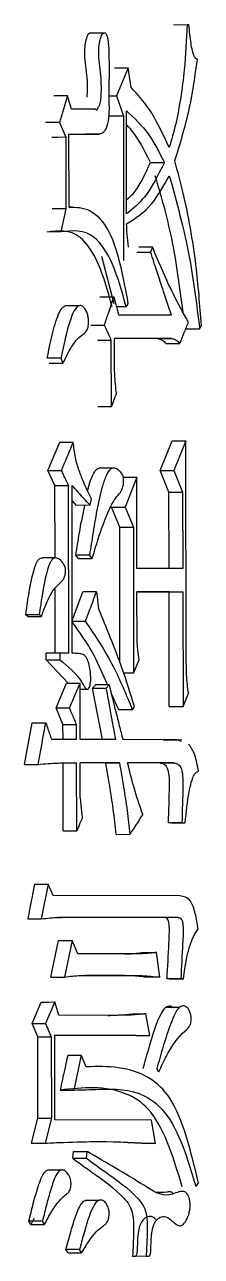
# Model space of a CAD drawing. Header units: millimetres. Extents: x 2104 to 4053, y 855 to 2233.
# Drawn here: x 3014.37 to 3015.52, y 1063.22 to 1071.24 of the extents above; entities that cross this region are included whole.
import ezdxf

# ---------------------------------------------------------------- set-up
doc = ezdxf.new("R2010")
doc.units = ezdxf.units.MM

msp = doc.modelspace()

# ---------------------------------------------------------------- linework, layer by layer
at = {"color": 7, "linetype": 'Continuous', "lineweight": 25}
for p, q in [((3015.3376, 1071.2404), (3015.4266, 1071.2406)), ((3015.4266, 1071.2406), (3015.4383, 1071.2406)), ((3014.8804, 1071.1856), (3014.7901, 1071.1853)), ((3015.0422, 1070.9603), (3014.9659, 1070.7766)), ((3015.0626, 1070.8305), (3015.0422, 1070.9603)), ((3014.9174, 1070.7118), (3014.9171, 1070.8849)), ((3014.647, 1070.7773), (3014.5935, 1070.6044)), ((3014.6719, 1070.6907), (3014.647, 1070.7773)), ((3014.9173, 1070.7765), (3014.9659, 1070.7766)), ((3014.9659, 1070.7766), (3015.0105, 1070.6467)), ((3014.8279, 1070.6904), (3014.6719, 1070.6907)), ((3015.0105, 1070.6467), (3015.0121, 1069.7056)), ((3015.0318, 1070.0085), (3015.0306, 1070.679)), ((3014.5935, 1070.6044), (3014.6351, 1070.5069)), ((3014.6351, 1070.5069), (3014.6359, 1070.0418)), ((3014.6557, 1070.5285), (3014.8526, 1070.5281)), ((3014.6565, 1070.0525), (3014.6557, 1070.5285)), ((3014.8527, 1070.5281), (3014.763, 1070.5278)), ((3015.1894, 1070.343), (3015.2786, 1070.3432)), ((3014.6359, 1070.0418), (3014.603, 1069.8904)), ((3014.6768, 1070.0531), (3014.6565, 1070.0531)), ((3014.603, 1069.8904), (3014.5124, 1069.8901)), ((3015.099, 1069.759), (3015.1883, 1069.7593)), ((3015.2002, 1069.7917), (3015.1109, 1069.7915)), ((3015.2002, 1069.7917), (3015.1883, 1069.7593)), ((3014.8682, 1069.7321), (3014.9496, 1069.424)), ((3014.7197, 1069.4088), (3014.6293, 1069.4086)), ((3015.3237, 1069.3479), (3014.9804, 1069.3487)), ((3014.7977, 1069.2838), (3014.8873, 1069.284)), ((3015.5079, 1069.2609), (3015.5196, 1069.2825)), ((3015.324, 1069.1964), (3014.9524, 1069.1973)), ((3014.9526, 1069.0567), (3014.9524, 1069.1973)), ((3015.2325, 1069.1962), (3015.324, 1069.1964)), ((3015.4191, 1069.2606), (3015.5079, 1069.2609)), ((3014.8425, 1069.1863), (3014.9321, 1069.1865)), ((3014.9329, 1068.7539), (3014.9321, 1069.1865)), ((3014.6044, 1069.0683), (3014.5138, 1069.068)), ((3014.5263, 1069.0355), (3014.6169, 1069.0358)), ((3014.8433, 1068.7536), (3014.9329, 1068.7539)), ((3014.5189, 1068.3379), (3014.5958, 1068.5217)), ((3014.5958, 1068.5217), (3014.6844, 1068.522)), ((3015.2508, 1068.3366), (3015.329, 1068.5311)), ((3015.4185, 1068.5314), (3015.3403, 1068.3368)), ((3015.4209, 1067.1035), (3015.4185, 1068.5314)), ((3014.5189, 1068.3379), (3014.6073, 1068.3382)), ((3014.5645, 1068.2405), (3014.5189, 1068.3379)), ((3014.9403, 1068.3524), (3014.8503, 1068.3522)), ((3015.3078, 1068.1958), (3015.2508, 1068.3366)), ((3015.3403, 1068.3368), (3015.3973, 1068.1961)), ((3014.5645, 1068.2405), (3014.6531, 1068.2407)), ((3014.5653, 1067.7681), (3014.5645, 1068.2405)), ((3014.6549, 1067.1482), (3014.6531, 1068.2407)), ((3014.6776, 1067.1482), (3014.6758, 1068.2407)), ((3015.0979, 1068.294), (3015.0226, 1068.0994)), ((3015.0989, 1067.699), (3015.0979, 1068.294)), ((3014.7937, 1068.1107), (3014.8027, 1068.1539)), ((3015.3086, 1067.6982), (3015.3078, 1068.1958)), ((3015.3973, 1068.1961), (3015.3981, 1067.6985)), ((3014.705, 1068.1104), (3014.6759, 1068.1425)), ((3014.7937, 1068.1107), (3014.705, 1068.1104)), ((3014.9871, 1067.9693), (3014.9335, 1068.0992)), ((3015.0226, 1068.0994), (3015.0762, 1067.9695)), ((3014.9886, 1067.0857), (3014.9871, 1067.9693)), ((3015.0762, 1067.9695), (3015.0778, 1067.0176)), ((3014.5721, 1067.7681), (3014.4826, 1067.7678)), ((3014.7898, 1067.7862), (3014.701, 1067.786)), ((3014.7191, 1067.7643), (3014.701, 1067.7859)), ((3015.3981, 1067.6985), (3015.0989, 1067.699)), ((3014.5663, 1067.1482), (3014.5656, 1067.5709)), ((3014.6773, 1067.3602), (3014.7465, 1067.5479)), ((3015.0991, 1067.5476), (3015.3984, 1067.547)), ((3015.0997, 1067.2231), (3015.0991, 1067.5476)), ((3015.3089, 1067.5468), (3015.0991, 1067.5472)), ((3015.3089, 1067.5468), (3015.3984, 1067.547)), ((3015.3101, 1066.8004), (3015.3089, 1067.5468)), ((3015.3984, 1067.547), (3015.3997, 1066.8006)), ((3014.4625, 1067.3973), (3014.3742, 1067.3971)), ((3014.3879, 1067.3862), (3014.3742, 1067.3971)), ((3014.5957, 1067.1483), (3014.5072, 1067.1481)), ((3014.5073, 1067.1048), (3014.5072, 1067.1481)), ((3014.5073, 1067.1048), (3014.5957, 1067.105)), ((3014.5073, 1067.1048), (3014.6515, 1066.9531)), ((3014.5957, 1067.1483), (3014.5957, 1067.105)), ((3014.6549, 1067.1482), (3014.5957, 1067.1483)), ((3015.0778, 1067.0176), (3015.1132, 1067.1041)), ((3014.5715, 1066.791), (3014.6392, 1066.9531)), ((3014.6392, 1066.9531), (3014.7279, 1066.9533)), ((3014.7285, 1066.5856), (3014.7279, 1066.9533)), ((3014.9172, 1066.9422), (3014.8283, 1066.9419)), ((3014.9172, 1066.9422), (3014.8993, 1066.9206)), ((3015.0778, 1067.0176), (3015.0128, 1067.0174)), ((3014.7279, 1066.913), (3014.7728, 1066.9131)), ((3014.8104, 1066.9203), (3014.8993, 1066.9206)), ((3014.8736, 1066.5849), (3014.8104, 1066.9203)), ((3014.9802, 1066.7794), (3014.931, 1066.8875)), ((3015.3997, 1066.8006), (3015.4344, 1066.8871)), ((3014.5715, 1066.791), (3014.66, 1066.7912)), ((3014.617, 1066.6827), (3014.5715, 1066.791)), ((3015.0693, 1066.7796), (3015.0826, 1066.8012)), ((3015.3101, 1066.8004), (3015.3997, 1066.8006)), ((3015.0693, 1066.7796), (3014.9802, 1066.7794)), ((3014.3666, 1066.4235), (3014.4166, 1066.6939)), ((3014.6172, 1066.5854), (3014.617, 1066.6827)), ((3014.7058, 1066.5856), (3014.7056, 1066.6829)), ((3014.7058, 1066.5856), (3014.5418, 1066.5859)), ((3014.9626, 1066.5851), (3014.7285, 1066.5856)), ((3015.3607, 1066.5844), (3015.0073, 1066.585)), ((3015.2712, 1066.5841), (3015.3607, 1066.5844)), ((3015.3905, 1066.573), (3015.3607, 1066.5844)), ((3015.3917, 1066.5826), (3015.3656, 1066.5825)), ((3014.6182, 1065.9904), (3014.6174, 1066.4339)), ((3014.7068, 1065.9906), (3014.7061, 1066.4342)), ((3014.9852, 1066.4336), (3014.7287, 1066.4341)), ((3014.7291, 1066.2069), (3014.7287, 1066.4341)), ((3014.8962, 1066.4334), (3014.7287, 1066.4337)), ((3014.8962, 1066.4334), (3014.9852, 1066.4336)), ((3015.3391, 1066.433), (3015.0387, 1066.4335)), ((3015.2496, 1066.4327), (3015.0388, 1066.4331)), ((3015.2496, 1066.4327), (3015.3391, 1066.433)), ((3014.6182, 1065.9904), (3014.7068, 1065.9906)), ((3015.3922, 1066.0434), (3015.3027, 1066.0432)), ((3015.3245, 1066.0432), (3015.3027, 1066.0432)), ((3015.3245, 1066.0432), (3015.414, 1066.0434)), ((3015.3922, 1066.0434), (3015.414, 1066.0434)), ((3014.9638, 1065.9681), (3015.0529, 1065.9684)), ((3014.5205, 1065.6448), (3014.475, 1065.4177)), ((3014.5526, 1065.569), (3014.5205, 1065.6448)), ((3015.3799, 1065.5675), (3014.5526, 1065.569)), ((3015.2775, 1065.4267), (3014.5829, 1065.428)), ((3014.6714, 1065.4282), (3015.367, 1065.4269)), ((3015.3678, 1065.4269), (3015.2784, 1065.4267)), ((3014.5381, 1065.0386), (3014.5876, 1065.2765)), ((3014.6762, 1065.2768), (3014.6266, 1065.0389)), ((3014.7127, 1065.1902), (3014.6762, 1065.2768)), ((3015.0942, 1065.1895), (3014.7127, 1065.1902)), ((3015.2492, 1065.0377), (3015.2269, 1065.2)), ((3015.0053, 1065.0486), (3014.764, 1065.049)), ((3014.7899, 1065.0494), (3015.0944, 1065.0488)), ((3015.0053, 1065.0486), (3015.0944, 1065.0488)), ((3015.3852, 1065.0266), (3015.2957, 1065.0264)), ((3015.3131, 1065.0264), (3015.2957, 1065.0264)), ((3015.3131, 1065.0264), (3015.4026, 1065.0266)), ((3015.4026, 1065.0266), (3015.3852, 1065.0266)), ((3014.4153, 1064.736), (3014.4745, 1064.8765)), ((3014.5629, 1064.8767), (3014.5037, 1064.7362)), ((3014.5905, 1064.7901), (3014.5629, 1064.8767)), ((3014.979, 1064.7894), (3014.5905, 1064.7901)), ((3015.1837, 1064.6592), (3015.1569, 1064.7999)), ((3015.3759, 1064.8405), (3015.2854, 1064.8402)), ((3014.4521, 1064.6494), (3014.4153, 1064.736)), ((3014.5037, 1064.7362), (3014.5405, 1064.6496)), ((3014.453, 1064.1193), (3014.4521, 1064.6494)), ((3014.5405, 1064.6496), (3014.5413, 1064.1196)), ((3014.5633, 1064.6604), (3015.1837, 1064.6592)), ((3014.5642, 1064.1087), (3014.5633, 1064.6604)), ((3015.0945, 1064.659), (3014.5633, 1064.66)), ((3015.0945, 1064.659), (3015.1837, 1064.6592)), ((3014.7365, 1064.5303), (3014.687, 1064.3032)), ((3014.7683, 1064.4545), (3014.7365, 1064.5303)), ((3014.5984, 1064.303), (3014.687, 1064.3032)), ((3014.412, 1063.9571), (3014.453, 1064.1193)), ((3014.453, 1064.1193), (3014.5413, 1064.1196)), ((3014.5413, 1064.1196), (3014.5004, 1063.9574)), ((3015.1935, 1064.1075), (3014.5642, 1064.1087)), ((3015.2202, 1063.956), (3015.1935, 1064.1075)), ((3014.6806, 1063.8593), (3014.685, 1063.9026)), ((3014.685, 1063.9026), (3014.7737, 1063.9028)), ((3014.7693, 1063.8595), (3014.7737, 1063.9028)), ((3014.6806, 1063.8593), (3014.7693, 1063.8595)), ((3014.6055, 1063.7823), (3014.5159, 1063.7821)), ((3015.4833, 1063.6743), (3015.5006, 1063.6959)), ((3014.8525, 1063.585), (3014.7626, 1063.5848)), ((3014.4829, 1063.449), (3014.3945, 1063.4488)), ((3014.4083, 1063.4271), (3014.3946, 1063.4488)), ((3014.4288, 1063.4659), (3014.4083, 1063.4272)), ((3014.4083, 1063.4272), (3014.4967, 1063.4274)), ((3014.725, 1063.2647), (3014.6363, 1063.2645)), ((3014.65, 1063.2428), (3014.6364, 1063.2644)), ((3014.6499, 1063.2429), (3014.7386, 1063.2431)), ((3015.1596, 1063.2206), (3015.0704, 1063.2204)), ((3015.0881, 1063.2203), (3015.0704, 1063.2204)), ((3015.1773, 1063.2206), (3015.0881, 1063.2203)), ((3015.1596, 1063.2206), (3015.1773, 1063.2206))]:
    msp.add_line(p, q, dxfattribs=at)
at = {"color": 7, "linetype": 'Continuous', "lineweight": 25, "flags": 128}
for points in [[(3014.9528, 1070.9601), (3015.0021, 1070.9602), (3015.0422, 1070.9603)], [(3014.647, 1070.7773), (3014.5963, 1070.7772), (3014.5571, 1070.7771)], [(3014.921, 1070.6465), (3014.9705, 1070.6466), (3015.0105, 1070.6467)], [(3014.5935, 1070.6044), (3014.5428, 1070.6042), (3014.5036, 1070.6041)], [(3014.6351, 1070.5069), (3014.5843, 1070.5068), (3014.5452, 1070.5067)], [(3014.6359, 1070.0418), (3014.5851, 1070.0417), (3014.546, 1070.0416)], [(3014.8583, 1069.4675), (3014.9078, 1069.4677), (3014.9479, 1069.4678)], [(3015.0288, 1069.4027), (3014.9955, 1069.4026), (3014.9666, 1069.4025), (3014.9657, 1069.4025)], [(3015.0408, 1069.4243), (3015.0378, 1069.4189), (3015.0333, 1069.4108), (3015.0288, 1069.4027)], [(3015.2901, 1069.1636), (3015.3107, 1069.1637), (3015.3338, 1069.1637), (3015.3791, 1069.1638)], [(3014.6169, 1069.0358), (3014.6137, 1069.044), (3014.609, 1069.0562), (3014.6044, 1069.0683)], [(3015.329, 1068.5311), (3015.3791, 1068.5312), (3015.4185, 1068.5314)], [(3015.2508, 1068.3366), (3015.3009, 1068.3367), (3015.3403, 1068.3368)], [(3015.0087, 1068.2938), (3015.0586, 1068.2939), (3015.0979, 1068.294)], [(3015.3078, 1068.1958), (3015.3579, 1068.196), (3015.3973, 1068.1961)], [(3014.9335, 1068.0992), (3014.9834, 1068.0993), (3015.0226, 1068.0994)], [(3014.9871, 1067.9693), (3015.037, 1067.9694), (3015.0762, 1067.9695)], [(3014.7191, 1067.7643), (3014.7588, 1067.7644), (3014.7833, 1067.7645), (3014.8078, 1067.7645)], [(3014.8353, 1067.5481), (3014.7856, 1067.548), (3014.7465, 1067.5479)], [(3014.8353, 1067.5481), (3014.8414, 1067.4998), (3014.8452, 1067.4699), (3014.849, 1067.4399)], [(3014.3879, 1067.3862), (3014.4156, 1067.3863), (3014.4459, 1067.3864), (3014.4763, 1067.3865)], [(3014.7634, 1067.3535), (3014.741, 1067.3535), (3014.7186, 1067.3534), (3014.6773, 1067.3533)], [(3015.1132, 1067.1041), (3015.1077, 1067.1526), (3015.1037, 1067.1879), (3015.0997, 1067.2231)], [(3014.4166, 1066.6939), (3014.4661, 1066.694), (3014.5049, 1066.6941)], [(3014.617, 1066.6827), (3014.6666, 1066.6828), (3014.7056, 1066.6829)], [(3014.3666, 1066.4235), (3014.4161, 1066.4237), (3014.4549, 1066.4238)], [(3014.7291, 1066.2069), (3014.7343, 1066.1582), (3014.7386, 1066.1176), (3014.7429, 1066.0771)], [(3014.4321, 1065.6446), (3014.4816, 1065.6447), (3014.5205, 1065.6448)], [(3014.3867, 1065.4175), (3014.4361, 1065.4176), (3014.475, 1065.4177)], [(3014.5876, 1065.2765), (3014.6373, 1065.2767), (3014.6762, 1065.2768)], [(3015.1376, 1065.1998), (3015.1876, 1065.1999), (3015.2269, 1065.2)], [(3014.5381, 1065.0386), (3014.5876, 1065.0388), (3014.6266, 1065.0389)], [(3015.2492, 1065.0377), (3015.1992, 1065.0376), (3015.1599, 1065.0375)], [(3014.4745, 1064.8765), (3014.524, 1064.8766), (3014.5629, 1064.8767)], [(3015.0677, 1064.7997), (3015.1177, 1064.7998), (3015.1569, 1064.7999)], [(3014.4153, 1064.736), (3014.4648, 1064.7361), (3014.5037, 1064.7362)], [(3014.4521, 1064.6494), (3014.5016, 1064.6495), (3014.5405, 1064.6496)], [(3014.6478, 1064.53), (3014.6975, 1064.5302), (3014.7365, 1064.5303)], [(3015.2414, 1064.4212), (3015.2348, 1064.432), (3015.2282, 1064.4428)], [(3014.412, 1063.9571), (3014.4615, 1063.9573), (3014.5004, 1063.9574)], [(3015.2202, 1063.956), (3015.1702, 1063.9559), (3015.1309, 1063.9558)], [(3014.4967, 1063.4274), (3014.4898, 1063.4382), (3014.4829, 1063.449)], [(3014.7386, 1063.243), (3014.7318, 1063.2539), (3014.725, 1063.2647)]]:
    msp.add_lwpolyline(points, dxfattribs=at)
at = {"color": 7, "linetype": 'Continuous', "lineweight": 25}
for points, knots in [([(3015.4266, 1071.2406), (3015.4219, 1071.142), (3015.4141, 1070.9799), (3015.3859, 1070.7649), (3015.3541, 1070.5928), (3015.3247, 1070.491), (3015.3101, 1070.4404)], [0, 0, 0, 0, 0.3439878, 0.5650553, 0.7839694, 1, 1, 1, 1]), ([(3015.4933, 1071.0133), (3015.4869, 1071.0181), (3015.4737, 1071.028), (3015.4604, 1071.0702), (3015.4471, 1071.1398), (3015.4419, 1071.1989), (3015.4383, 1071.2406)], [0, 0, 0, 0, 0.17577, 0.359484, 0.548639, 1, 1, 1, 1]), ([(3014.7742, 1070.7677), (3014.7745, 1070.7707), (3014.7798, 1070.8243), (3014.7741, 1070.9328), (3014.7533, 1071.0508), (3014.7655, 1071.1328), (3014.7752, 1071.1656), (3014.784, 1071.1822), (3014.7879, 1071.184), (3014.7889, 1071.1845)], [0, 0, 0, 0, 0.0202166, 0.3696126, 0.7137924, 0.8257343, 0.9363545, 0.9833269, 1, 1, 1, 1]), ([(3014.8279, 1070.6904), (3014.8296, 1070.6891), (3014.8327, 1070.6868), (3014.8368, 1070.6855), (3014.8398, 1070.687), (3014.8435, 1070.6941), (3014.849, 1070.7063), (3014.8578, 1070.7178), (3014.8639, 1070.7438), (3014.8689, 1070.8152), (3014.866, 1070.9315), (3014.8444, 1071.0491), (3014.8559, 1071.1307), (3014.8654, 1071.1645), (3014.8757, 1071.1832), (3014.8843, 1071.1889), (3014.8925, 1071.1876), (3014.8993, 1071.1804), (3014.9052, 1071.1661), (3014.9132, 1071.1272), (3014.9179, 1071.0303), (3014.9174, 1070.9436), (3014.9171, 1070.8849)], [0, 0, 0, 0, 0.0138, 0.025127, 0.031098, 0.037099, 0.060784, 0.089374, 0.112534, 0.153888, 0.320046, 0.483741, 0.537098, 0.589789, 0.612612, 0.635583, 0.657284, 0.674402, 0.691535, 0.721107, 0.811251, 1, 1, 1, 1]), ([(3015.3457, 1070.3539), (3015.3809, 1070.4651), (3015.4444, 1070.6656), (3015.4783, 1070.9062), (3015.4933, 1071.0133)], [0, 0, 0, 0, 0.554975, 1, 1, 1, 1]), ([(3015.3101, 1070.4404), (3015.268, 1070.5302), (3015.1934, 1070.6895), (3015.1023, 1070.7876), (3015.0626, 1070.8304)], [0, 0, 0, 0, 0.563739, 1, 1, 1, 1]), ([(3014.9174, 1070.7118), (3014.917, 1070.6848), (3014.9161, 1070.6318), (3014.9015, 1070.5639), (3014.8769, 1070.5313), (3014.8607, 1070.5292), (3014.8526, 1070.5281)], [0, 0, 0, 0, 0.293529, 0.577239, 0.790449, 1, 1, 1, 1]), ([(3015.0306, 1070.679), (3015.0806, 1070.6331), (3015.1705, 1070.5505), (3015.2453, 1070.407), (3015.2786, 1070.3432)], [0, 0, 0, 0, 0.5555847, 1, 1, 1, 1]), ([(3015.1871, 1070.343), (3015.1454, 1070.4268), (3015.097, 1070.524), (3015.0388, 1070.5798), (3015.0308, 1070.5875)], [0, 0, 0, 0, 0.861612, 1, 1, 1, 1]), ([(3015.0316, 1070.0995), (3015.0506, 1070.1163), (3015.1096, 1070.1685), (3015.1558, 1070.2725), (3015.1871, 1070.343)], [0, 0, 0, 0, 0.321806, 1, 1, 1, 1]), ([(3015.2786, 1070.3432), (3015.237, 1070.2601), (3015.1631, 1070.1127), (3015.0717, 1070.0401), (3015.0318, 1070.0085)], [0, 0, 0, 0, 0.56317, 1, 1, 1, 1]), ([(3015.5196, 1069.2825), (3015.5096, 1069.4141), (3015.4932, 1069.6303), (3015.4494, 1069.9155), (3015.404, 1070.1451), (3015.365, 1070.2845), (3015.3457, 1070.3539)], [0, 0, 0, 0, 0.3437, 0.56446, 0.78335, 1, 1, 1, 1]), ([(3015.0319, 1069.9436), (3015.0883, 1069.9786), (3015.1898, 1070.0417), (3015.2733, 1070.1905), (3015.3104, 1070.2566)], [0, 0, 0, 0, 0.5554541, 1, 1, 1, 1]), ([(3015.3997, 1069.3679), (3015.3785, 1069.5328), (3015.3373, 1069.8528), (3015.2575, 1070.1246), (3015.2189, 1070.2564)], [0, 0, 0, 0, 0.515289, 1, 1, 1, 1]), ([(3015.3104, 1070.2566), (3015.3578, 1070.0852), (3015.4432, 1069.7763), (3015.488, 1069.4196), (3015.5079, 1069.2609)], [0, 0, 0, 0, 0.554852, 1, 1, 1, 1]), ([(3014.6565, 1070.0525), (3014.7026, 1070.0522), (3014.7953, 1070.0516), (3014.9569, 1069.8764), (3015.0085, 1069.598), (3015.0408, 1069.4243)], [0, 0, 0, 0, 0.271711, 0.545564, 1, 1, 1, 1]), ([(3015.0442, 1069.792), (3015.0408, 1069.8198), (3015.0346, 1069.8693), (3015.0327, 1069.9208), (3015.0319, 1069.9436)], [0, 0, 0, 0, 0.558985, 1, 1, 1, 1]), ([(3014.9376, 1069.4024), (3014.9107, 1069.5005), (3014.8581, 1069.6921), (3014.7097, 1069.9149), (3014.587, 1069.8995), (3014.5124, 1069.8901)], [0, 0, 0, 0, 0.291558, 0.569369, 1, 1, 1, 1]), ([(3015.0288, 1069.4027), (3015.0018, 1069.5008), (3014.9491, 1069.6924), (3014.8005, 1069.9152), (3014.6777, 1069.8997), (3014.603, 1069.8904)], [0, 0, 0, 0, 0.2914195, 0.5692264, 1, 1, 1, 1]), ([(3015.3237, 1069.3479), (3015.3067, 1069.3997), (3015.2758, 1069.4942), (3015.2306, 1069.6313), (3015.2024, 1069.7166), (3015.1883, 1069.7593)], [0, 0, 0, 0, 0.378108, 0.689054, 1, 1, 1, 1]), ([(3015.4338, 1069.3043), (3015.4011, 1069.3632), (3015.3437, 1069.4665), (3015.2669, 1069.6333), (3015.2225, 1069.7389), (3015.2002, 1069.7917)], [0, 0, 0, 0, 0.398253, 0.698777, 1, 1, 1, 1]), ([(3014.8873, 1069.284), (3014.8959, 1069.31), (3014.9103, 1069.3537), (3014.9305, 1069.4149), (3014.9421, 1069.4501), (3014.9479, 1069.4678)], [0, 0, 0, 0, 0.424906, 0.712453, 1, 1, 1, 1]), ([(3014.9479, 1069.4678), (3014.9517, 1069.4538), (3014.959, 1069.427), (3014.9699, 1069.3873), (3014.9769, 1069.3616), (3014.9804, 1069.3487)], [0, 0, 0, 0, 0.350983, 0.675492, 1, 1, 1, 1]), ([(3014.5138, 1069.0681), (3014.5239, 1069.1192), (3014.5443, 1069.2216), (3014.5765, 1069.334), (3014.6075, 1069.3948), (3014.6224, 1069.404), (3014.6285, 1069.4077)], [0, 0, 0, 0, 0.3772249, 0.7565973, 0.9016195, 1, 1, 1, 1]), ([(3014.6169, 1069.0358), (3014.635, 1069.0728), (3014.6713, 1069.1471), (3014.7254, 1069.2163), (3014.7674, 1069.2334), (3014.7809, 1069.2683), (3014.784, 1069.2911), (3014.784, 1069.3173), (3014.7804, 1069.3452), (3014.7716, 1069.373), (3014.7573, 1069.3963), (3014.7382, 1069.4128), (3014.7161, 1069.4107), (3014.6913, 1069.3849), (3014.6503, 1069.2897), (3014.6245, 1069.1733), (3014.6067, 1069.0805), (3014.6044, 1069.0683)], [0, 0, 0, 0, 0.147264, 0.29555, 0.379238, 0.397704, 0.416179, 0.440332, 0.464932, 0.490584, 0.529383, 0.570231, 0.614806, 0.662849, 0.734388, 0.964897, 1, 1, 1, 1]), ([(3014.9321, 1069.1865), (3014.927, 1069.1977), (3014.917, 1069.2196), (3014.902, 1069.2521), (3014.8922, 1069.2734), (3014.8873, 1069.284)], [0, 0, 0, 0, 0.344395, 0.672198, 1, 1, 1, 1]), ([(3015.4338, 1069.3043), (3015.4291, 1069.2924), (3015.4199, 1069.2686), (3015.4017, 1069.2217), (3015.3881, 1069.1868), (3015.3791, 1069.1638)], [0, 0, 0, 0, 0.2546089, 0.5092179, 1, 1, 1, 1]), ([(3015.2325, 1069.1962), (3015.2432, 1069.1949), (3015.2624, 1069.1926), (3015.2798, 1069.1725), (3015.2875, 1069.1636)], [0, 0, 0, 0, 0.557185, 1, 1, 1, 1]), ([(3015.324, 1069.1964), (3015.3347, 1069.1951), (3015.354, 1069.1928), (3015.3714, 1069.1727), (3015.3791, 1069.1638)], [0, 0, 0, 0, 0.5572241, 1, 1, 1, 1]), ([(3014.9651, 1068.8403), (3014.961, 1068.8801), (3014.9537, 1068.9513), (3014.953, 1069.0244), (3014.9526, 1069.0567)], [0, 0, 0, 0, 0.558839, 1, 1, 1, 1]), ([(3014.9651, 1068.8403), (3014.9605, 1068.828), (3014.9528, 1068.8074), (3014.9421, 1068.7786), (3014.9359, 1068.7621), (3014.9329, 1068.7539)], [0, 0, 0, 0, 0.4283694, 0.7141847, 1, 1, 1, 1]), ([(3014.6073, 1068.3382), (3014.6177, 1068.3629), (3014.6358, 1068.4058), (3014.6614, 1068.4671), (3014.6767, 1068.5036), (3014.6844, 1068.5219)], [0, 0, 0, 0, 0.403141, 0.70157, 1, 1, 1, 1]), ([(3014.8027, 1068.1539), (3014.7853, 1068.1884), (3014.7566, 1068.2455), (3014.7216, 1068.336), (3014.6946, 1068.421), (3014.6878, 1068.4881), (3014.6844, 1068.5219)], [0, 0, 0, 0, 0.334415, 0.553138, 0.774737, 1, 1, 1, 1]), ([(3014.6531, 1068.2407), (3014.6475, 1068.2525), (3014.6372, 1068.2746), (3014.6219, 1068.3071), (3014.6122, 1068.3278), (3014.6073, 1068.3382)], [0, 0, 0, 0, 0.362123, 0.681062, 1, 1, 1, 1]), ([(3014.7782, 1068.2051), (3014.7787, 1068.2075), (3014.7858, 1068.244), (3014.802, 1068.29), (3014.8249, 1068.3334), (3014.8397, 1068.3502), (3014.8482, 1068.3506), (3014.8509, 1068.3507)], [0, 0, 0, 0, 0.034004, 0.530614, 0.751987, 0.92401, 1, 1, 1, 1]), ([(3014.8078, 1067.7645), (3014.8205, 1067.8076), (3014.851, 1067.9118), (3014.9023, 1068.0503), (3014.954, 1068.1581), (3014.9942, 1068.193), (3015.0085, 1068.2313), (3015.0128, 1068.2584), (3015.0125, 1068.2826), (3015.0088, 1068.3017), (3014.9999, 1068.3205), (3014.9787, 1068.3423), (3014.9522, 1068.3573), (3014.9244, 1068.3479), (3014.9012, 1068.3139), (3014.8537, 1068.1868), (3014.8226, 1067.9947), (3014.7975, 1067.8352), (3014.7897, 1067.7862)], [0, 0, 0, 0, 0.0982305, 0.2380808, 0.342824, 0.3950127, 0.4156162, 0.4363067, 0.4488043, 0.4613909, 0.4749584, 0.5000075, 0.5591638, 0.5871907, 0.6151163, 0.6746096, 0.9000732, 1, 1, 1, 1]), ([(3014.7937, 1068.1107), (3014.78, 1068.1258), (3014.7535, 1068.1551), (3014.7142, 1068.1984), (3014.6886, 1068.2266), (3014.6758, 1068.2407)], [0, 0, 0, 0, 0.349952, 0.674976, 1, 1, 1, 1]), ([(3014.701, 1067.7859), (3014.7083, 1067.8345), (3014.7248, 1067.9453), (3014.747, 1068.0511), (3014.7595, 1068.1106)], [0, 0, 0, 0, 0.438503, 1, 1, 1, 1]), ([(3014.3742, 1067.3971), (3014.3802, 1067.4408), (3014.3923, 1067.5282), (3014.4121, 1067.6357), (3014.4324, 1067.7093), (3014.4486, 1067.7473), (3014.4642, 1067.765), (3014.4757, 1067.7698), (3014.4819, 1067.7672), (3014.4831, 1067.7667)], [0, 0, 0, 0, 0.293904, 0.58801, 0.741844, 0.844133, 0.913655, 0.983233, 1, 1, 1, 1]), ([(3014.4763, 1067.3865), (3014.5008, 1067.4541), (3014.5377, 1067.5553), (3014.5976, 1067.6019), (3014.621, 1067.6298), (3014.6288, 1067.6479), (3014.6332, 1067.6648), (3014.6348, 1067.6837), (3014.6332, 1067.6994), (3014.6273, 1067.7177), (3014.6111, 1067.7444), (3014.5884, 1067.766), (3014.5642, 1067.77), (3014.5479, 1067.7618), (3014.531, 1067.7363), (3014.4982, 1067.6428), (3014.4792, 1067.5197), (3014.4654, 1067.4189), (3014.4625, 1067.3973)], [0, 0, 0, 0, 0.227642, 0.340918, 0.369431, 0.383636, 0.40814, 0.421602, 0.435184, 0.450933, 0.481252, 0.554321, 0.592682, 0.621742, 0.650784, 0.712011, 0.938181, 1, 1, 1, 1]), ([(3014.8078, 1067.7645), (3014.8048, 1067.7681), (3014.7988, 1067.7753), (3014.7928, 1067.7826), (3014.7898, 1067.7862)], [0, 0, 0, 0, 0.499456, 1, 1, 1, 1]), ([(3014.7634, 1067.3535), (3014.773, 1067.3795), (3014.7898, 1067.4249), (3014.8138, 1067.4897), (3014.8281, 1067.5286), (3014.8353, 1067.5481)], [0, 0, 0, 0, 0.400141, 0.70007, 1, 1, 1, 1]), ([(3015.0826, 1066.8012), (3015.0569, 1066.8843), (3015.009, 1067.0386), (3014.9282, 1067.247), (3014.8754, 1067.3756), (3014.849, 1067.4399)], [0, 0, 0, 0, 0.3679592, 0.6837741, 1, 1, 1, 1]), ([(3014.4763, 1067.3865), (3014.4751, 1067.3874), (3014.4722, 1067.3896), (3014.4676, 1067.3932), (3014.4642, 1067.396), (3014.4625, 1067.3973)], [0, 0, 0, 0, 0.250291, 0.625145, 1, 1, 1, 1]), ([(3014.9062, 1066.9421), (3014.8783, 1067.0081), (3014.8105, 1067.1684), (3014.725, 1067.2848), (3014.6747, 1067.3533)], [0, 0, 0, 0, 0.41173, 1, 1, 1, 1]), ([(3014.7634, 1067.3535), (3014.8261, 1067.2618), (3014.9392, 1067.0966), (3015.0292, 1066.8772), (3015.0693, 1066.7796)], [0, 0, 0, 0, 0.555283, 1, 1, 1, 1]), ([(3014.5957, 1067.105), (3014.6497, 1067.0626), (3014.7087, 1067.0161), (3014.7592, 1066.9249), (3014.7706, 1066.9114), (3014.7804, 1066.9129), (3014.7865, 1066.9207), (3014.7915, 1066.9324), (3014.7974, 1066.9558), (3014.7987, 1066.9933), (3014.7948, 1067.0384), (3014.7864, 1067.0798), (3014.7725, 1067.1208), (3014.7479, 1067.1417), (3014.7154, 1067.1456), (3014.692, 1067.1472), (3014.6776, 1067.1482)], [0, 0, 0, 0, 0.410683, 0.44895, 0.485442, 0.501739, 0.51856, 0.536626, 0.555643, 0.608214, 0.659889, 0.710594, 0.760792, 0.827972, 0.894991, 1, 1, 1, 1]), ([(3015.4344, 1066.8871), (3015.43, 1066.9269), (3015.4221, 1066.998), (3015.4213, 1067.0712), (3015.4209, 1067.1035)], [0, 0, 0, 0, 0.5588348, 1, 1, 1, 1]), ([(3014.66, 1066.7912), (3014.6714, 1066.8182), (3014.694, 1066.8723), (3014.7166, 1066.9263), (3014.7279, 1066.9533)], [0, 0, 0, 0, 0.5, 1, 1, 1, 1]), ([(3014.8283, 1066.9419), (3014.8268, 1066.9401), (3014.8238, 1066.9365), (3014.8179, 1066.9293), (3014.8134, 1066.9239), (3014.8104, 1066.9203)], [0, 0, 0, 0, 0.2502494, 0.5004988, 1, 1, 1, 1]), ([(3014.9172, 1066.9422), (3014.932, 1066.8837), (3014.9544, 1066.7949), (3014.9844, 1066.6759), (3014.9996, 1066.6153), (3015.0073, 1066.585)], [0, 0, 0, 0, 0.4912162, 0.745608, 1, 1, 1, 1]), ([(3014.9626, 1066.5851), (3014.9568, 1066.616), (3014.9451, 1066.6777), (3014.924, 1066.7895), (3014.9088, 1066.8705), (3014.8993, 1066.9206)], [0, 0, 0, 0, 0.276037, 0.552075, 1, 1, 1, 1]), ([(3014.7056, 1066.6829), (3014.7004, 1066.6953), (3014.6902, 1066.7195), (3014.675, 1066.7556), (3014.665, 1066.7793), (3014.66, 1066.7912)], [0, 0, 0, 0, 0.342692, 0.671346, 1, 1, 1, 1]), ([(3014.4549, 1066.4238), (3014.4606, 1066.4547), (3014.4719, 1066.5153), (3014.4885, 1066.6054), (3014.4995, 1066.6645), (3014.5049, 1066.6941)], [0, 0, 0, 0, 0.343534, 0.671767, 1, 1, 1, 1]), ([(3014.5049, 1066.6941), (3014.5095, 1066.6806), (3014.518, 1066.6558), (3014.5303, 1066.6197), (3014.5379, 1066.5972), (3014.5418, 1066.5859)], [0, 0, 0, 0, 0.37438, 0.68719, 1, 1, 1, 1]), ([(3015.5004, 1066.3786), (3015.4939, 1066.4165), (3015.481, 1066.4909), (3015.4512, 1066.5342), (3015.4367, 1066.5554)], [0, 0, 0, 0, 0.5106996, 1, 1, 1, 1]), ([(3014.4549, 1066.4238), (3014.4982, 1066.4274), (3014.5619, 1066.4326), (3014.6455, 1066.434), (3014.6859, 1066.4341), (3014.7061, 1066.4342)], [0, 0, 0, 0, 0.51479, 0.757386, 1, 1, 1, 1]), ([(3014.9638, 1065.9681), (3014.9579, 1066.0237), (3014.9465, 1066.1309), (3014.9217, 1066.2847), (3014.9047, 1066.3838), (3014.8962, 1066.4334)], [0, 0, 0, 0, 0.350297, 0.674978, 1, 1, 1, 1]), ([(3014.9852, 1066.4336), (3014.9943, 1066.3808), (3015.0118, 1066.2782), (3015.0365, 1066.1242), (3015.0474, 1066.0204), (3015.0529, 1065.9684)], [0, 0, 0, 0, 0.346532, 0.672536, 1, 1, 1, 1]), ([(3015.1369, 1066.0979), (3015.1165, 1066.157), (3015.0797, 1066.2631), (3015.0513, 1066.3812), (3015.0387, 1066.4335)], [0, 0, 0, 0, 0.556535, 1, 1, 1, 1]), ([(3015.2496, 1066.4327), (3015.2575, 1066.4318), (3015.2734, 1066.43), (3015.2978, 1066.4073), (3015.3101, 1066.3493), (3015.3086, 1066.2262), (3015.3053, 1066.1242), (3015.3027, 1066.0432)], [0, 0, 0, 0, 0.111476, 0.225038, 0.352881, 0.486297, 1, 1, 1, 1]), ([(3015.3391, 1066.433), (3015.347, 1066.4321), (3015.3629, 1066.4303), (3015.3873, 1066.4076), (3015.3996, 1066.3495), (3015.3981, 1066.2264), (3015.3948, 1066.1244), (3015.3922, 1066.0434)], [0, 0, 0, 0, 0.111586, 0.225233, 0.353074, 0.48645, 1, 1, 1, 1]), ([(3015.414, 1066.0434), (3015.4209, 1066.1123), (3015.4313, 1066.2162), (3015.457, 1066.3245), (3015.4796, 1066.3717), (3015.4936, 1066.3763), (3015.5004, 1066.3786)], [0, 0, 0, 0, 0.5121247, 0.7727852, 0.8884477, 1, 1, 1, 1]), ([(3014.7429, 1066.0771), (3014.7378, 1066.0648), (3014.7292, 1066.0442), (3014.7171, 1066.0154), (3014.7102, 1065.9989), (3014.7068, 1065.9906)], [0, 0, 0, 0, 0.4283606, 0.7141803, 1, 1, 1, 1]), ([(3015.1369, 1066.0979), (3015.1246, 1066.0788), (3015.1045, 1066.0478), (3015.0764, 1066.0046), (3015.0607, 1065.9804), (3015.0529, 1065.9684)], [0, 0, 0, 0, 0.440732, 0.720366, 1, 1, 1, 1]), ([(3014.4321, 1065.6446), (3014.426, 1065.614), (3014.4153, 1065.5608), (3014.4002, 1065.4851), (3014.3912, 1065.44), (3014.3867, 1065.4175)], [0, 0, 0, 0, 0.40434, 0.70217, 1, 1, 1, 1]), ([(3015.4978, 1065.3509), (3015.4927, 1065.3856), (3015.4827, 1065.4536), (3015.4459, 1065.5579), (3015.4046, 1065.5639), (3015.3799, 1065.5675)], [0, 0, 0, 0, 0.2941305, 0.5765812, 1, 1, 1, 1]), ([(3014.475, 1065.4177), (3014.4944, 1065.4202), (3014.5334, 1065.4251), (3014.5989, 1065.4281), (3014.6448, 1065.4282), (3014.6714, 1065.4282)], [0, 0, 0, 0, 0.296264, 0.592549, 1, 1, 1, 1]), ([(3015.2957, 1065.0264), (3015.3, 1065.1039), (3015.3053, 1065.1991), (3015.31, 1065.3068), (3015.311, 1065.3492), (3015.3103, 1065.3801), (3015.3061, 1065.4028), (3015.3, 1065.4163), (3015.2909, 1065.4246), (3015.283, 1065.4275), (3015.2783, 1065.4266), (3015.2776, 1065.4265)], [0, 0, 0, 0, 0.521497, 0.640693, 0.721442, 0.805573, 0.843757, 0.882319, 0.930046, 0.988239, 1, 1, 1, 1]), ([(3015.367, 1065.4267), (3015.3706, 1065.4267), (3015.3779, 1065.4267), (3015.3871, 1065.4194), (3015.3939, 1065.4078), (3015.3983, 1065.3911), (3015.4023, 1065.3406), (3015.3946, 1065.2174), (3015.389, 1065.1037), (3015.3852, 1065.0266)], [0, 0, 0, 0, 0.052887, 0.108181, 0.143241, 0.178364, 0.234317, 0.480646, 1, 1, 1, 1]), ([(3015.4026, 1065.0266), (3015.4087, 1065.071), (3015.4187, 1065.1438), (3015.4414, 1065.2357), (3015.4655, 1065.3051), (3015.4871, 1065.3358), (3015.4978, 1065.3509)], [0, 0, 0, 0, 0.347625, 0.569681, 0.787632, 1, 1, 1, 1]), ([(3015.0177, 1065.1896), (3015.0286, 1065.1898), (3015.0542, 1065.1903), (3015.0941, 1065.1939), (3015.1231, 1065.1978), (3015.1376, 1065.1998)], [0, 0, 0, 0, 0.272345, 0.636088, 1, 1, 1, 1]), ([(3015.2269, 1065.2), (3015.2119, 1065.1979), (3015.1824, 1065.1937), (3015.1381, 1065.1905), (3015.1089, 1065.1898), (3015.0942, 1065.1895)], [0, 0, 0, 0, 0.340831, 0.670338, 1, 1, 1, 1]), ([(3014.6266, 1065.0389), (3014.644, 1065.0413), (3014.6799, 1065.0464), (3014.7344, 1065.049), (3014.7714, 1065.0493), (3014.7899, 1065.0494)], [0, 0, 0, 0, 0.318731, 0.6592723, 1, 1, 1, 1]), ([(3015.1599, 1065.0375), (3015.1443, 1065.0398), (3015.1131, 1065.0443), (3015.0616, 1065.0477), (3015.0256, 1065.0483), (3015.0053, 1065.0486)], [0, 0, 0, 0, 0.303888, 0.607804, 1, 1, 1, 1]), ([(3015.0944, 1065.0488), (3015.1103, 1065.0486), (3015.1421, 1065.0482), (3015.1937, 1065.0447), (3015.2293, 1065.0402), (3015.2492, 1065.0377)], [0, 0, 0, 0, 0.306538, 0.613101, 1, 1, 1, 1]), ([(3014.91, 1064.7896), (3014.9186, 1064.7897), (3014.9425, 1064.79), (3014.9952, 1064.7923), (3015.039, 1064.7968), (3015.0677, 1064.7997)], [0, 0, 0, 0, 0.16291, 0.451675, 1, 1, 1, 1]), ([(3015.1569, 1064.7999), (3015.1417, 1064.7983), (3015.1111, 1064.7951), (3015.0519, 1064.7906), (3015.0078, 1064.7899), (3014.979, 1064.7894)], [0, 0, 0, 0, 0.2587287, 0.5174633, 1, 1, 1, 1]), ([(3015.1389, 1064.4426), (3015.1513, 1064.4855), (3015.1888, 1064.6147), (3015.2319, 1064.7683), (3015.2872, 1064.8458), (3015.3135, 1064.8555), (3015.3293, 1064.845), (3015.3362, 1064.8404)], [0, 0, 0, 0, 0.242507, 0.729713, 0.826836, 0.924876, 1, 1, 1, 1]), ([(3015.2414, 1064.4212), (3015.2581, 1064.4566), (3015.3086, 1064.5634), (3015.378, 1064.6638), (3015.4382, 1064.7075), (3015.4505, 1064.7375), (3015.4532, 1064.7552), (3015.4528, 1064.7766), (3015.4489, 1064.7994), (3015.4413, 1064.8219), (3015.4286, 1064.8412), (3015.4111, 1064.8519), (3015.3894, 1064.852), (3015.3636, 1064.8325), (3015.3278, 1064.7638), (3015.2821, 1064.6306), (3015.248, 1064.5116), (3015.2282, 1064.4428)], [0, 0, 0, 0, 0.115426, 0.348555, 0.412099, 0.425321, 0.438687, 0.453029, 0.472544, 0.492548, 0.515348, 0.548273, 0.582424, 0.623383, 0.682551, 0.816351, 1, 1, 1, 1]), ([(3014.6478, 1064.53), (3014.6413, 1064.4999), (3014.6297, 1064.447), (3014.6133, 1064.3713), (3014.6033, 1064.3258), (3014.5984, 1064.303)], [0, 0, 0, 0, 0.397906, 0.698986, 1, 1, 1, 1]), ([(3015.5006, 1063.6959), (3015.4763, 1063.7984), (3015.4276, 1064.0043), (3015.3247, 1064.2643), (3015.0998, 1064.4624), (3014.91, 1064.4579), (3014.7683, 1064.4545)], [0, 0, 0, 0, 0.180959, 0.363242, 0.524232, 1, 1, 1, 1]), ([(3015.3936, 1063.674), (3015.3644, 1063.7734), (3015.3057, 1063.9733), (3015.1814, 1064.1948), (3014.9417, 1064.3407), (3014.7456, 1064.3192), (3014.5984, 1064.303)], [0, 0, 0, 0, 0.179295, 0.360836, 0.520025, 1, 1, 1, 1]), ([(3014.687, 1064.3032), (3014.7415, 1064.3049), (3014.8973, 1064.3098), (3015.1064, 1064.314), (3015.3033, 1064.1569), (3015.4096, 1063.9237), (3015.4609, 1063.7501), (3015.4833, 1063.6743)], [0, 0, 0, 0, 0.178225, 0.509524, 0.685628, 0.86265, 1, 1, 1, 1]), ([(3014.5004, 1063.9574), (3014.5402, 1063.9592), (3014.6595, 1063.9648), (3014.9012, 1063.9709), (3015.0993, 1063.9617), (3015.2202, 1063.956)], [0, 0, 0, 0, 0.1629699, 0.4889248, 1, 1, 1, 1]), ([(3015.1773, 1063.2206), (3015.1786, 1063.2212), (3015.1811, 1063.2224), (3015.1846, 1063.2283), (3015.1882, 1063.2412), (3015.1901, 1063.2626), (3015.1914, 1063.3084), (3015.1925, 1063.3637), (3015.2055, 1063.4195), (3015.2224, 1063.4533), (3015.2467, 1063.4766), (3015.2801, 1063.4844), (3015.3179, 1063.4637), (3015.3495, 1063.4304), (3015.3763, 1063.4167), (3015.399, 1063.4239), (3015.4204, 1063.452), (3015.4368, 1063.4887), (3015.4457, 1063.5289), (3015.4471, 1063.5607), (3015.4434, 1063.5893), (3015.4359, 1063.6125), (3015.4251, 1063.6306), (3015.4107, 1063.6429), (3015.3718, 1063.6457), (3015.2832, 1063.5925), (3015.0747, 1063.7298), (3014.8965, 1063.8322), (3014.7737, 1063.9028)], [0, 0, 0, 0, 0.003563, 0.007141, 0.011667, 0.022281, 0.03379, 0.068952, 0.089643, 0.110397, 0.130498, 0.162022, 0.201668, 0.236438, 0.259111, 0.277, 0.29888, 0.327265, 0.340596, 0.354041, 0.36589, 0.376926, 0.38899, 0.402934, 0.419058, 0.496673, 0.653151, 1, 1, 1, 1]), ([(3015.1309, 1063.9558), (3015.0908, 1063.958), (3015.0221, 1063.9618), (3014.9528, 1063.9642), (3014.9239, 1063.9651)], [0, 0, 0, 0, 0.584485, 1, 1, 1, 1]), ([(3014.6806, 1063.8593), (3014.723, 1063.8284), (3014.8364, 1063.7459), (3014.9617, 1063.6588), (3015.0462, 1063.5632), (3015.0666, 1063.5175), (3015.0772, 1063.457), (3015.078, 1063.3557), (3015.0734, 1063.2736), (3015.0704, 1063.2204)], [0, 0, 0, 0, 0.239282, 0.640539, 0.710549, 0.75276, 0.795241, 0.867233, 1, 1, 1, 1]), ([(3014.7693, 1063.8595), (3014.8116, 1063.8286), (3014.9261, 1063.7452), (3015.0528, 1063.6589), (3015.1383, 1063.5594), (3015.1577, 1063.5107), (3015.1682, 1063.4395), (3015.1654, 1063.3409), (3015.1616, 1063.2613), (3015.1596, 1063.2206)], [0, 0, 0, 0, 0.239125, 0.645779, 0.717633, 0.759609, 0.801685, 0.898672, 1, 1, 1, 1]), ([(3014.3945, 1063.4488), (3014.4039, 1063.4875), (3014.4238, 1063.5704), (3014.4525, 1063.669), (3014.4778, 1063.7398), (3014.4975, 1063.7722), (3014.5108, 1063.7787), (3014.5165, 1063.7814)], [0, 0, 0, 0, 0.300276, 0.642753, 0.799991, 0.914438, 1, 1, 1, 1]), ([(3014.4967, 1063.4274), (3014.5118, 1063.4566), (3014.5406, 1063.5124), (3014.5886, 1063.5813), (3014.6282, 1063.6162), (3014.6539, 1063.637), (3014.6636, 1063.653), (3014.6682, 1063.67), (3014.6698, 1063.6893), (3014.6689, 1063.7097), (3014.6641, 1063.732), (3014.6521, 1063.7565), (3014.635, 1063.7752), (3014.6145, 1063.7863), (3014.5943, 1063.7792), (3014.5664, 1063.7464), (3014.5399, 1063.6658), (3014.5101, 1063.5624), (3014.492, 1063.4869), (3014.4829, 1063.449)], [0, 0, 0, 0, 0.120486, 0.230167, 0.339822, 0.3746, 0.39298, 0.411575, 0.427591, 0.446557, 0.467304, 0.493911, 0.54294, 0.579845, 0.617018, 0.661528, 0.765545, 0.882402, 1, 1, 1, 1]), ([(3014.6363, 1063.2645), (3014.647, 1063.3054), (3014.6668, 1063.3812), (3014.7001, 1063.4853), (3014.7293, 1063.5595), (3014.7547, 1063.5843), (3014.7626, 1063.5843), (3014.7631, 1063.5843)], [0, 0, 0, 0, 0.325739, 0.60211, 0.880028, 0.992959, 1, 1, 1, 1]), ([(3014.7386, 1063.2431), (3014.7692, 1063.2943), (3014.8152, 1063.3709), (3014.8751, 1063.4147), (3014.9017, 1063.4374), (3014.9119, 1063.4555), (3014.9169, 1063.4758), (3014.9186, 1063.4985), (3014.9171, 1063.5211), (3014.9108, 1063.5438), (3014.8978, 1063.5671), (3014.8777, 1063.5865), (3014.8535, 1063.5883), (3014.8307, 1063.5737), (3014.792, 1063.5063), (3014.7595, 1063.3955), (3014.7338, 1063.2983), (3014.725, 1063.2647)], [0, 0, 0, 0, 0.226354, 0.339207, 0.374159, 0.395068, 0.416135, 0.435555, 0.456987, 0.476773, 0.506217, 0.555773, 0.604136, 0.646938, 0.693733, 0.894301, 1, 1, 1, 1]), ([(3015.2252, 1063.6396), (3015.2478, 1063.6379), (3015.2783, 1063.6357), (3015.3138, 1063.6453), (3015.3291, 1063.6386), (3015.3346, 1063.629), (3015.3355, 1063.6275)], [0, 0, 0, 0, 0.603848, 0.812397, 0.970324, 1, 1, 1, 1]), ([(3015.2226, 1063.461), (3015.2161, 1063.4668), (3015.1992, 1063.4816), (3015.1694, 1063.4812), (3015.1404, 1063.4638), (3015.1195, 1063.4279), (3015.1065, 1063.3813), (3015.1023, 1063.3321), (3015.1018, 1063.2916), (3015.1009, 1063.2642), (3015.0994, 1063.2451), (3015.0966, 1063.2318), (3015.0936, 1063.2245), (3015.0905, 1063.2213), (3015.0886, 1063.2205), (3015.0881, 1063.2203)], [0, 0, 0, 0, 0.099591, 0.255685, 0.412771, 0.517211, 0.621797, 0.755091, 0.830744, 0.880027, 0.930492, 0.953262, 0.972593, 0.992041, 1, 1, 1, 1])]:
    msp.add_open_spline(points, degree=3, knots=knots, dxfattribs=at)

doc.saveas('drawing.dxf')
